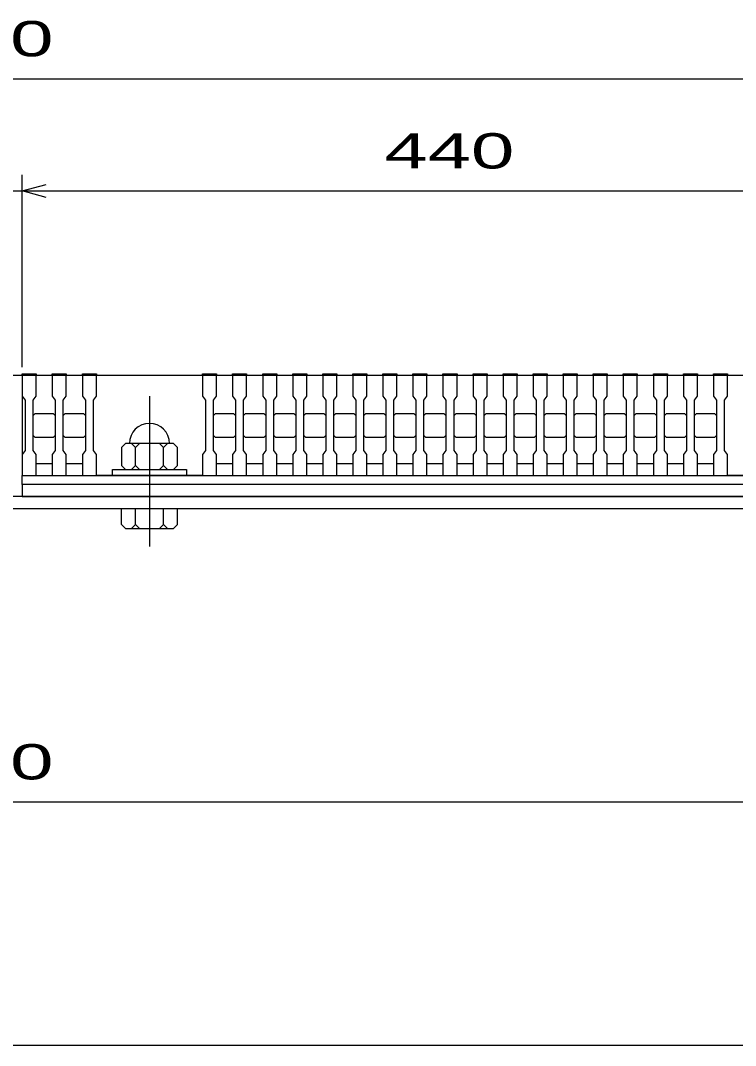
# Model space of a CAD drawing. Units: millimetres, scale not verified. Extents: x -1456 to 1385, y -1026 to 843.
# Drawn here: x -671 to -314, y -917 to -406 of the extents above; entities that cross this region are included whole.
import ezdxf
from ezdxf.enums import TextEntityAlignment as Align

# ---------------------------------------------------------------- set-up
doc = ezdxf.new("R2010")
doc.units = ezdxf.units.MM
doc.header["$LTSCALE"] = 8
doc.linetypes.add('CHAIN', pattern=[18.5, 12, -1.5, 3.5, -1.5])
for name, color, linetype, lineweight in [('0_2', 150, 'Continuous', 25), ('16', 3, 'Continuous', 25), ('19', 6, 'Continuous', 25), ('22', 4, 'Continuous', 25)]:
    doc.layers.add(name, color=color, linetype=linetype, lineweight=lineweight)
doc.styles.add('ベクトル', font='')
doc.styles.get('ベクトル').set_extended_font_data('ベクトル')

msp = doc.modelspace()

# ---------------------------------------------------------------- linework, layer by layer
at = {"layer": '0_2'}
msp.add_line((1384.8, -917.2), (-1383.2, -917.2), dxfattribs=at)
at = {"layer": '16'}
for p, q in [((-670, -582.7), (-670, -582)), ((-670, -582), (-663, -582)), ((-670, -582.7), (-670, -593.2)), ((-663, -582.7), (-670, -582.7)), ((-670, -582.7), (-670, -626.7)), ((-670, -582.7), (-230, -582.7)), ((-663, -582), (-663, -582.7)), ((-663, -593.2), (-663, -582.7)), ((-655, -582.7), (-655, -582)), ((-655, -582), (-648, -582)), ((-655, -582.7), (-655, -593.2)), ((-648, -582.7), (-655, -582.7)), ((-648, -582), (-648, -582.7)), ((-648, -593.2), (-648, -582.7)), ((-640, -582.7), (-640, -582)), ((-640, -582), (-633, -582)), ((-640, -582.7), (-640, -593.2)), ((-633, -582.7), (-640, -582.7)), ((-633, -582), (-633, -582.7)), ((-633, -593.2), (-633, -582.7)), ((-633, -582.7), (-580, -582.7)), ((-580, -582.7), (-580, -582)), ((-580, -582), (-573, -582)), ((-580, -582.7), (-580, -593.2)), ((-573, -582.7), (-580, -582.7)), ((-573, -582), (-573, -582.7)), ((-573, -593.2), (-573, -582.7)), ((-565, -582.7), (-565, -582)), ((-565, -582), (-558, -582)), ((-565, -582.7), (-565, -593.2)), ((-558, -582.7), (-565, -582.7)), ((-558, -582), (-558, -582.7)), ((-558, -593.2), (-558, -582.7)), ((-550, -582.7), (-550, -582)), ((-550, -582), (-543, -582)), ((-550, -582.7), (-550, -593.2)), ((-543, -582.7), (-550, -582.7)), ((-543, -582), (-543, -582.7)), ((-543, -593.2), (-543, -582.7)), ((-535, -582.7), (-535, -582)), ((-535, -582), (-528, -582)), ((-535, -582.7), (-535, -593.2)), ((-528, -582.7), (-535, -582.7)), ((-528, -582), (-528, -582.7)), ((-528, -593.2), (-528, -582.7)), ((-520, -582.7), (-520, -582)), ((-520, -582), (-513, -582)), ((-520, -582.7), (-520, -593.2)), ((-513, -582.7), (-520, -582.7)), ((-513, -582), (-513, -582.7)), ((-513, -593.2), (-513, -582.7)), ((-505, -582.7), (-505, -582)), ((-505, -582), (-498, -582)), ((-505, -582.7), (-505, -593.2)), ((-498, -582.7), (-505, -582.7)), ((-498, -582), (-498, -582.7)), ((-498, -593.2), (-498, -582.7)), ((-490, -582.7), (-490, -582)), ((-490, -582), (-483, -582)), ((-490, -582.7), (-490, -593.2)), ((-483, -582.7), (-490, -582.7)), ((-483, -582), (-483, -582.7)), ((-483, -593.2), (-483, -582.7)), ((-475, -582.7), (-475, -582)), ((-475, -582), (-468, -582)), ((-475, -582.7), (-475, -593.2)), ((-468, -582.7), (-475, -582.7)), ((-468, -582), (-468, -582.7)), ((-468, -593.2), (-468, -582.7)), ((-460, -582.7), (-460, -582)), ((-460, -582), (-453, -582)), ((-460, -582.7), (-460, -593.2)), ((-453, -582.7), (-460, -582.7)), ((-453, -582), (-453, -582.7)), ((-453, -593.2), (-453, -582.7)), ((-445, -582.7), (-445, -582)), ((-445, -582), (-438, -582)), ((-445, -582.7), (-445, -593.2)), ((-438, -582.7), (-445, -582.7)), ((-438, -582), (-438, -582.7)), ((-438, -593.2), (-438, -582.7)), ((-430, -582.7), (-430, -582)), ((-430, -582), (-423, -582)), ((-430, -582.7), (-430, -593.2)), ((-423, -582.7), (-430, -582.7)), ((-423, -582), (-423, -582.7)), ((-423, -593.2), (-423, -582.7)), ((-415, -582.7), (-415, -582)), ((-415, -582), (-408, -582)), ((-415, -582.7), (-415, -593.2)), ((-408, -582.7), (-415, -582.7)), ((-408, -582), (-408, -582.7)), ((-408, -593.2), (-408, -582.7)), ((-400, -582.7), (-400, -582)), ((-400, -582), (-393, -582)), ((-400, -582.7), (-400, -593.2)), ((-393, -582.7), (-400, -582.7)), ((-393, -582), (-393, -582.7)), ((-393, -593.2), (-393, -582.7)), ((-385, -582.7), (-385, -582)), ((-385, -582), (-378, -582)), ((-385, -582.7), (-385, -593.2)), ((-378, -582.7), (-385, -582.7)), ((-378, -582), (-378, -582.7)), ((-378, -593.2), (-378, -582.7)), ((-370, -582.7), (-370, -582)), ((-370, -582), (-363, -582)), ((-370, -582.7), (-370, -593.2)), ((-363, -582.7), (-370, -582.7)), ((-363, -582), (-363, -582.7)), ((-363, -593.2), (-363, -582.7)), ((-355, -582.7), (-355, -582)), ((-355, -582), (-348, -582)), ((-355, -582.7), (-355, -593.2)), ((-348, -582.7), (-355, -582.7)), ((-348, -582), (-348, -582.7)), ((-348, -593.2), (-348, -582.7)), ((-340, -582.7), (-340, -582)), ((-340, -582), (-333, -582)), ((-340, -582.7), (-340, -593.2)), ((-333, -582.7), (-340, -582.7)), ((-333, -582), (-333, -582.7)), ((-333, -593.2), (-333, -582.7)), ((-325, -582.7), (-325, -582)), ((-325, -582), (-318, -582)), ((-325, -582.7), (-325, -593.2)), ((-318, -582.7), (-325, -582.7)), ((-318, -582), (-318, -582.7)), ((-318, -593.2), (-318, -582.7)), ((-318, -582.7), (-265, -582.7)), ((-670, -593.2), (-668.5, -595.2)), ((-664.5, -595.2), (-663, -593.2)), ((-655, -593.2), (-653.5, -595.2)), ((-649.5, -595.2), (-648, -593.2)), ((-640, -593.2), (-638.5, -595.2)), ((-634.5, -595.2), (-633, -593.2)), ((-580, -593.2), (-578.5, -595.2)), ((-574.5, -595.2), (-573, -593.2)), ((-565, -593.2), (-563.5, -595.2)), ((-559.5, -595.2), (-558, -593.2)), ((-550, -593.2), (-548.5, -595.2)), ((-544.5, -595.2), (-543, -593.2)), ((-535, -593.2), (-533.5, -595.2)), ((-529.5, -595.2), (-528, -593.2)), ((-520, -593.2), (-518.5, -595.2)), ((-514.5, -595.2), (-513, -593.2)), ((-505, -593.2), (-503.5, -595.2)), ((-499.5, -595.2), (-498, -593.2)), ((-490, -593.2), (-488.5, -595.2)), ((-484.5, -595.2), (-483, -593.2)), ((-475, -593.2), (-473.5, -595.2)), ((-469.5, -595.2), (-468, -593.2)), ((-460, -593.2), (-458.5, -595.2)), ((-454.5, -595.2), (-453, -593.2)), ((-445, -593.2), (-443.5, -595.2)), ((-439.5, -595.2), (-438, -593.2)), ((-430, -593.2), (-428.5, -595.2)), ((-424.5, -595.2), (-423, -593.2)), ((-415, -593.2), (-413.5, -595.2)), ((-409.5, -595.2), (-408, -593.2)), ((-400, -593.2), (-398.5, -595.2)), ((-394.5, -595.2), (-393, -593.2)), ((-385, -593.2), (-383.5, -595.2)), ((-379.5, -595.2), (-378, -593.2)), ((-370, -593.2), (-368.5, -595.2)), ((-364.5, -595.2), (-363, -593.2)), ((-355, -593.2), (-353.5, -595.2)), ((-349.5, -595.2), (-348, -593.2)), ((-340, -593.2), (-338.5, -595.2)), ((-334.5, -595.2), (-333, -593.2)), ((-325, -593.2), (-323.5, -595.2)), ((-319.5, -595.2), (-318, -593.2)), ((-668.5, -595.2), (-668.5, -620.2)), ((-664.5, -620.2), (-664.5, -595.2)), ((-653.5, -595.2), (-653.5, -620.2)), ((-649.5, -620.2), (-649.5, -595.2)), ((-638.5, -595.2), (-638.5, -620.2)), ((-634.5, -620.2), (-634.5, -595.2)), ((-578.5, -595.2), (-578.5, -620.2)), ((-574.5, -620.2), (-574.5, -595.2)), ((-563.5, -595.2), (-563.5, -620.2)), ((-559.5, -620.2), (-559.5, -595.2)), ((-548.5, -595.2), (-548.5, -620.2)), ((-544.5, -620.2), (-544.5, -595.2)), ((-533.5, -595.2), (-533.5, -620.2)), ((-529.5, -620.2), (-529.5, -595.2)), ((-518.5, -595.2), (-518.5, -620.2)), ((-514.5, -620.2), (-514.5, -595.2)), ((-503.5, -595.2), (-503.5, -620.2)), ((-499.5, -620.2), (-499.5, -595.2)), ((-488.5, -595.2), (-488.5, -620.2)), ((-484.5, -620.2), (-484.5, -595.2)), ((-473.5, -595.2), (-473.5, -620.2)), ((-469.5, -620.2), (-469.5, -595.2)), ((-458.5, -595.2), (-458.5, -620.2)), ((-454.5, -620.2), (-454.5, -595.2)), ((-443.5, -595.2), (-443.5, -620.2)), ((-439.5, -620.2), (-439.5, -595.2)), ((-428.5, -595.2), (-428.5, -620.2)), ((-424.5, -620.2), (-424.5, -595.2)), ((-413.5, -595.2), (-413.5, -620.2)), ((-409.5, -620.2), (-409.5, -595.2)), ((-398.5, -595.2), (-398.5, -620.2)), ((-394.5, -620.2), (-394.5, -595.2)), ((-383.5, -595.2), (-383.5, -620.2)), ((-379.5, -620.2), (-379.5, -595.2)), ((-368.5, -595.2), (-368.5, -620.2)), ((-364.5, -620.2), (-364.5, -595.2)), ((-353.5, -595.2), (-353.5, -620.2)), ((-349.5, -620.2), (-349.5, -595.2)), ((-338.5, -595.2), (-338.5, -620.2)), ((-334.5, -620.2), (-334.5, -595.2)), ((-323.5, -595.2), (-323.5, -620.2)), ((-319.5, -620.2), (-319.5, -595.2)), ((-664.5, -602.7), (-663.5, -601.7)), ((-663.5, -601.7), (-654.5, -601.7)), ((-654.5, -601.7), (-653.5, -602.7)), ((-649.5, -602.7), (-648.5, -601.7)), ((-648.5, -601.7), (-639.5, -601.7)), ((-639.5, -601.7), (-638.5, -602.7)), ((-574.5, -602.7), (-573.5, -601.7)), ((-573.5, -601.7), (-564.5, -601.7)), ((-564.5, -601.7), (-563.5, -602.7)), ((-559.5, -602.7), (-558.5, -601.7)), ((-558.5, -601.7), (-549.5, -601.7)), ((-549.5, -601.7), (-548.5, -602.7)), ((-544.5, -602.7), (-543.5, -601.7)), ((-543.5, -601.7), (-534.5, -601.7)), ((-534.5, -601.7), (-533.5, -602.7)), ((-529.5, -602.7), (-528.5, -601.7)), ((-528.5, -601.7), (-519.5, -601.7)), ((-519.5, -601.7), (-518.5, -602.7)), ((-514.5, -602.7), (-513.5, -601.7)), ((-513.5, -601.7), (-504.5, -601.7)), ((-504.5, -601.7), (-503.5, -602.7)), ((-499.5, -602.7), (-498.5, -601.7)), ((-498.5, -601.7), (-489.5, -601.7)), ((-489.5, -601.7), (-488.5, -602.7)), ((-484.5, -602.7), (-483.5, -601.7)), ((-483.5, -601.7), (-474.5, -601.7)), ((-474.5, -601.7), (-473.5, -602.7)), ((-469.5, -602.7), (-468.5, -601.7)), ((-468.5, -601.7), (-459.5, -601.7)), ((-459.5, -601.7), (-458.5, -602.7)), ((-454.5, -602.7), (-453.5, -601.7)), ((-453.5, -601.7), (-444.5, -601.7)), ((-444.5, -601.7), (-443.5, -602.7)), ((-439.5, -602.7), (-438.5, -601.7)), ((-438.5, -601.7), (-429.5, -601.7)), ((-429.5, -601.7), (-428.5, -602.7)), ((-424.5, -602.7), (-423.5, -601.7)), ((-423.5, -601.7), (-414.5, -601.7)), ((-414.5, -601.7), (-413.5, -602.7)), ((-409.5, -602.7), (-408.5, -601.7)), ((-408.5, -601.7), (-399.5, -601.7)), ((-399.5, -601.7), (-398.5, -602.7)), ((-394.5, -602.7), (-393.5, -601.7)), ((-393.5, -601.7), (-384.5, -601.7)), ((-384.5, -601.7), (-383.5, -602.7)), ((-379.5, -602.7), (-378.5, -601.7)), ((-378.5, -601.7), (-369.5, -601.7)), ((-369.5, -601.7), (-368.5, -602.7)), ((-364.5, -602.7), (-363.5, -601.7)), ((-363.5, -601.7), (-354.5, -601.7)), ((-354.5, -601.7), (-353.5, -602.7)), ((-349.5, -602.7), (-348.5, -601.7)), ((-348.5, -601.7), (-339.5, -601.7)), ((-339.5, -601.7), (-338.5, -602.7)), ((-334.5, -602.7), (-333.5, -601.7)), ((-333.5, -601.7), (-324.5, -601.7)), ((-324.5, -601.7), (-323.5, -602.7)), ((-663.5, -613.7), (-664.5, -612.7)), ((-654.5, -613.7), (-663.5, -613.7)), ((-653.5, -612.7), (-654.5, -613.7)), ((-648.5, -613.7), (-649.5, -612.7)), ((-639.5, -613.7), (-648.5, -613.7)), ((-638.5, -612.7), (-639.5, -613.7)), ((-573.5, -613.7), (-574.5, -612.7)), ((-564.5, -613.7), (-573.5, -613.7)), ((-563.5, -612.7), (-564.5, -613.7)), ((-558.5, -613.7), (-559.5, -612.7)), ((-549.5, -613.7), (-558.5, -613.7)), ((-548.5, -612.7), (-549.5, -613.7)), ((-543.5, -613.7), (-544.5, -612.7)), ((-534.5, -613.7), (-543.5, -613.7)), ((-533.5, -612.7), (-534.5, -613.7)), ((-528.5, -613.7), (-529.5, -612.7)), ((-519.5, -613.7), (-528.5, -613.7)), ((-518.5, -612.7), (-519.5, -613.7)), ((-513.5, -613.7), (-514.5, -612.7)), ((-504.5, -613.7), (-513.5, -613.7)), ((-503.5, -612.7), (-504.5, -613.7)), ((-498.5, -613.7), (-499.5, -612.7)), ((-489.5, -613.7), (-498.5, -613.7)), ((-488.5, -612.7), (-489.5, -613.7)), ((-483.5, -613.7), (-484.5, -612.7)), ((-474.5, -613.7), (-483.5, -613.7)), ((-473.5, -612.7), (-474.5, -613.7)), ((-468.5, -613.7), (-469.5, -612.7)), ((-459.5, -613.7), (-468.5, -613.7)), ((-458.5, -612.7), (-459.5, -613.7)), ((-453.5, -613.7), (-454.5, -612.7)), ((-444.5, -613.7), (-453.5, -613.7)), ((-443.5, -612.7), (-444.5, -613.7)), ((-438.5, -613.7), (-439.5, -612.7)), ((-429.5, -613.7), (-438.5, -613.7)), ((-428.5, -612.7), (-429.5, -613.7)), ((-423.5, -613.7), (-424.5, -612.7)), ((-414.5, -613.7), (-423.5, -613.7)), ((-413.5, -612.7), (-414.5, -613.7)), ((-408.5, -613.7), (-409.5, -612.7)), ((-399.5, -613.7), (-408.5, -613.7)), ((-398.5, -612.7), (-399.5, -613.7)), ((-393.5, -613.7), (-394.5, -612.7)), ((-384.5, -613.7), (-393.5, -613.7)), ((-383.5, -612.7), (-384.5, -613.7)), ((-378.5, -613.7), (-379.5, -612.7)), ((-369.5, -613.7), (-378.5, -613.7)), ((-368.5, -612.7), (-369.5, -613.7)), ((-363.5, -613.7), (-364.5, -612.7)), ((-354.5, -613.7), (-363.5, -613.7)), ((-353.5, -612.7), (-354.5, -613.7)), ((-348.5, -613.7), (-349.5, -612.7)), ((-339.5, -613.7), (-348.5, -613.7)), ((-338.5, -612.7), (-339.5, -613.7)), ((-333.5, -613.7), (-334.5, -612.7)), ((-324.5, -613.7), (-333.5, -613.7)), ((-323.5, -612.7), (-324.5, -613.7)), ((-618.5, -616.7), (-620.5, -618.7)), ((-620.5, -618.7), (-620.5, -627.7)), ((-594.5, -616.7), (-618.5, -616.7)), ((-613.5, -618.7), (-615.5, -616.7)), ((-611.5, -616.7), (-613.5, -618.7)), ((-613.5, -627.7), (-613.5, -618.7)), ((-599.5, -618.7), (-601.5, -616.7)), ((-597.5, -616.7), (-599.5, -618.7)), ((-599.5, -627.7), (-599.5, -618.7)), ((-592.5, -618.7), (-594.5, -616.7)), ((-592.5, -627.7), (-592.5, -618.7)), ((-668.5, -620.2), (-670, -622.2)), ((-670, -622.2), (-670, -632.7)), ((-663, -622.2), (-664.5, -620.2)), ((-663, -632.7), (-663, -622.2)), ((-653.5, -620.2), (-655, -622.2)), ((-655, -622.2), (-655, -632.7)), ((-648, -622.2), (-649.5, -620.2)), ((-648, -632.7), (-648, -622.2)), ((-638.5, -620.2), (-640, -622.2)), ((-640, -622.2), (-640, -632.7)), ((-633, -622.2), (-634.5, -620.2)), ((-633, -632.7), (-633, -622.2)), ((-578.5, -620.2), (-580, -622.2)), ((-580, -622.2), (-580, -632.7)), ((-573, -622.2), (-574.5, -620.2)), ((-573, -632.7), (-573, -622.2)), ((-563.5, -620.2), (-565, -622.2)), ((-565, -622.2), (-565, -632.7)), ((-558, -622.2), (-559.5, -620.2)), ((-558, -632.7), (-558, -622.2)), ((-548.5, -620.2), (-550, -622.2)), ((-550, -622.2), (-550, -632.7)), ((-543, -622.2), (-544.5, -620.2)), ((-543, -632.7), (-543, -622.2)), ((-533.5, -620.2), (-535, -622.2)), ((-535, -622.2), (-535, -632.7)), ((-528, -622.2), (-529.5, -620.2)), ((-528, -632.7), (-528, -622.2)), ((-518.5, -620.2), (-520, -622.2)), ((-520, -622.2), (-520, -632.7)), ((-513, -622.2), (-514.5, -620.2)), ((-513, -632.7), (-513, -622.2)), ((-503.5, -620.2), (-505, -622.2)), ((-505, -622.2), (-505, -632.7)), ((-498, -622.2), (-499.5, -620.2)), ((-498, -632.7), (-498, -622.2)), ((-488.5, -620.2), (-490, -622.2)), ((-490, -622.2), (-490, -632.7)), ((-483, -622.2), (-484.5, -620.2)), ((-483, -632.7), (-483, -622.2)), ((-473.5, -620.2), (-475, -622.2)), ((-475, -622.2), (-475, -632.7)), ((-468, -622.2), (-469.5, -620.2)), ((-468, -632.7), (-468, -622.2)), ((-458.5, -620.2), (-460, -622.2)), ((-460, -622.2), (-460, -632.7)), ((-453, -622.2), (-454.5, -620.2)), ((-453, -632.7), (-453, -622.2)), ((-443.5, -620.2), (-445, -622.2)), ((-445, -622.2), (-445, -632.7)), ((-438, -622.2), (-439.5, -620.2)), ((-438, -632.7), (-438, -622.2)), ((-428.5, -620.2), (-430, -622.2)), ((-430, -622.2), (-430, -632.7)), ((-423, -622.2), (-424.5, -620.2)), ((-423, -632.7), (-423, -622.2)), ((-413.5, -620.2), (-415, -622.2)), ((-415, -622.2), (-415, -632.7)), ((-408, -622.2), (-409.5, -620.2)), ((-408, -632.7), (-408, -622.2)), ((-398.5, -620.2), (-400, -622.2)), ((-400, -622.2), (-400, -632.7)), ((-393, -622.2), (-394.5, -620.2)), ((-393, -632.7), (-393, -622.2)), ((-383.5, -620.2), (-385, -622.2)), ((-385, -622.2), (-385, -632.7)), ((-378, -622.2), (-379.5, -620.2)), ((-378, -632.7), (-378, -622.2)), ((-368.5, -620.2), (-370, -622.2)), ((-370, -622.2), (-370, -632.7)), ((-363, -622.2), (-364.5, -620.2)), ((-363, -632.7), (-363, -622.2)), ((-353.5, -620.2), (-355, -622.2)), ((-355, -622.2), (-355, -632.7)), ((-348, -622.2), (-349.5, -620.2)), ((-348, -632.7), (-348, -622.2)), ((-338.5, -620.2), (-340, -622.2)), ((-340, -622.2), (-340, -632.7)), ((-333, -622.2), (-334.5, -620.2)), ((-333, -632.7), (-333, -622.2)), ((-323.5, -620.2), (-325, -622.2)), ((-325, -622.2), (-325, -632.7)), ((-318, -622.2), (-319.5, -620.2)), ((-318, -632.7), (-318, -622.2)), ((-663, -626.7), (-655, -626.7)), ((-648, -626.7), (-640, -626.7)), ((-620.5, -627.7), (-618.5, -629.7)), ((-615.5, -629.7), (-613.5, -627.7)), ((-613.5, -627.7), (-611.5, -629.7)), ((-601.5, -629.7), (-599.5, -627.7)), ((-599.5, -627.7), (-597.5, -629.7)), ((-594.5, -629.7), (-592.5, -627.7)), ((-573, -626.7), (-565, -626.7)), ((-558, -626.7), (-550, -626.7)), ((-543, -626.7), (-535, -626.7)), ((-528, -626.7), (-520, -626.7)), ((-513, -626.7), (-505, -626.7)), ((-498, -626.7), (-490, -626.7)), ((-483, -626.7), (-475, -626.7)), ((-468, -626.7), (-460, -626.7)), ((-453, -626.7), (-445, -626.7)), ((-438, -626.7), (-430, -626.7)), ((-423, -626.7), (-415, -626.7)), ((-408, -626.7), (-400, -626.7)), ((-393, -626.7), (-385, -626.7)), ((-378, -626.7), (-370, -626.7)), ((-363, -626.7), (-355, -626.7)), ((-348, -626.7), (-340, -626.7)), ((-333, -626.7), (-325, -626.7)), ((-670, -632.7), (-663, -632.7)), ((-670, -632.7), (-230, -632.7)), ((-670, -637.2), (-670, -632.7)), ((-655, -632.7), (-648, -632.7)), ((-640, -632.7), (-633, -632.7)), ((-580, -632.7), (-633, -632.7)), ((-625, -632.7), (-625, -629.7)), ((-625, -629.7), (-588, -629.7)), ((-588, -632.7), (-625, -632.7)), ((-588, -629.7), (-588, -632.7)), ((-580, -632.7), (-573, -632.7)), ((-565, -632.7), (-558, -632.7)), ((-550, -632.7), (-543, -632.7)), ((-535, -632.7), (-528, -632.7)), ((-520, -632.7), (-513, -632.7)), ((-505, -632.7), (-498, -632.7)), ((-490, -632.7), (-483, -632.7)), ((-475, -632.7), (-468, -632.7)), ((-460, -632.7), (-453, -632.7)), ((-445, -632.7), (-438, -632.7)), ((-430, -632.7), (-423, -632.7)), ((-415, -632.7), (-408, -632.7)), ((-400, -632.7), (-393, -632.7)), ((-385, -632.7), (-378, -632.7)), ((-370, -632.7), (-363, -632.7)), ((-355, -632.7), (-348, -632.7)), ((-340, -632.7), (-333, -632.7)), ((-325, -632.7), (-318, -632.7)), ((-265, -632.7), (-318, -632.7)), ((-230, -637.2), (-670, -637.2)), ((-670, -637.2), (-670, -643.2)), ((-670, -643.2), (-230, -643.2))]:
    msp.add_line(p, q, dxfattribs=at)
at = {"layer": '16', "linetype": 'CHAIN'}
msp.add_line((-606.5, -593.1), (-606.5, -668.1), dxfattribs=at)
at = {"layer": '16'}
msp.add_arc((-606.5, -616.7), 10, 0, 180, dxfattribs=at)
at = {"layer": '19'}
for p, q in [((-675, -582.7), (-670, -582.7)), ((-226, -643.2), (-1134, -643.2)), ((-1140, -649.2), (-220, -649.2)), ((-620.5, -657.2), (-620.5, -649.2)), ((-620.5, -649.2), (-592.5, -649.2)), ((-613.5, -657.2), (-613.5, -649.2)), ((-599.5, -657.2), (-599.5, -649.2)), ((-592.5, -657.2), (-592.5, -649.2)), ((-618.5, -659.2), (-620.5, -657.2)), ((-618.5, -659.2), (-594.5, -659.2)), ((-615.5, -659.2), (-613.5, -657.2)), ((-611.5, -659.2), (-613.5, -657.2)), ((-601.5, -659.2), (-599.5, -657.2)), ((-597.5, -659.2), (-599.5, -657.2)), ((-592.5, -657.2), (-594.5, -659.2))]:
    msp.add_line(p, q, dxfattribs=at)
at = {"layer": '22'}
for p, q in [((-1140, -434.7), (-220, -434.7)), ((-670, -578.7), (-670, -482.7)), ((-675, -490.7), (-670, -490.7)), ((-670, -490.7), (-658, -487.5)), ((-658, -493.9), (-670, -490.7)), ((-670, -490.7), (-230, -490.7)), ((-1080, -795.6), (-280, -795.6))]:
    msp.add_line(p, q, dxfattribs=at)

# ---------------------------------------------------------------- texts
at = {"layer": '22', "color": 2, "style": 'ベクトル', "width": 1.65}
for s, p in [(' 920 ', (-730, -414.7)), (' 440 ', (-500, -470.7)), (' 800 ', (-730, -775.6))]:
    msp.add_text(s, height=17.6, dxfattribs=at).set_placement(p, align=Align.MIDDLE_LEFT)

doc.saveas('drawing.dxf')
